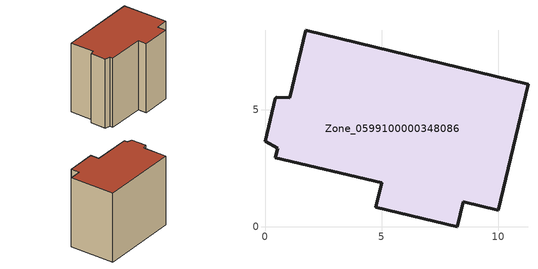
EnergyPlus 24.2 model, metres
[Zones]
Zone_0599100000348086
 floor ground (C_G): 1.07,5.53 1.74,8.41 11.27,6.11 9.99,0.7 8.49,1.06 8.24,0 4.75,0.83 5,1.88 0.45,2.96 0.54,3.36 0,3.65 0.43,5.49 0.48,5.54 z0
 wall outside (C_F): 0.43,5.49 0,3.65 0.54,3.36 0.45,2.96 5,1.88 4.75,0.83 8.24,0 8.49,1.06 9.99,0.7 11.27,6.11 1.74,8.41 1.07,5.53 0.48,5.54 0.43,5.49 z0:8.64
 roof outside (C_R): 1.07,5.53 0.48,5.54 0.43,5.49 0,3.65 0.54,3.36 0.45,2.96 5,1.88 4.75,0.83 8.24,0 8.49,1.06 9.99,0.7 11.27,6.11 1.74,8.41 z8.64
[BUILDING]
Pand.0599100000348086: North Axis=0; Terrain=City; Loads Convergence Tolerance Value=0.04; Temperature Convergence Tolerance Value=0.4; Solar Distribution=FullExterior; Maximum Number of Warmup Days=25; Minimum Number of Warmup Days=1
[Site:Location]
Rotterdam.The.Hague.AP_ZH_NLD Design_Conditions: Latitude=51.96; Longitude=4.45; Time Zone=1; Elevation=-4.5
[SITE:GROUNDTEMPERATURE:BUILDINGSURFACE]
18, 18, 18, 18, 18, 18, 18, 18, 18, 18, 18, 18
[MATERIAL] Thermal Absorptance=0.9; Solar Absorptance=0.7; Visible Absorptance=0.7
Name | Roughness | Thickness | Conductivity | Density | Specific Heat
G.TC.1992-2005 | MediumSmooth | 0.15 | 0.06 | 540 | 1210
F.TC.1992-2005 | Rough | 0.3 | 0.12 | 1920 | 840
R.TC.1992-2005 | MediumRough | 0.2 | 0.08 | 1500 | 1000
[CONSTRUCTION]
C_G: G.TC.1992-2005
C_F: F.TC.1992-2005
C_R: R.TC.1992-2005
[ZONE]
Zone_0599100000348086: Type=1; Multiplier=1; Ceiling Height=Autocalculate; Volume=Autocalculate; Floor Area=autocalculate; Part of Total Floor Area=Yes
[ZONEINFILTRATION:DESIGNFLOWRATE]
Infil_Zone_0599100000348086: Zone or ZoneList or Space or SpaceList=Zone_0599100000348086; Schedule=AlwaysOn; Design Flow Rate Calculation Method=Flow/Area; Flow Rate per Floor Area=0.0015; Constant Term Coefficient=1; Temperature Term Coefficient=0; Velocity Term Coefficient=0; Velocity Squared Term Coefficient=0
[HVACTEMPLATE:ZONE:IDEALLOADSAIRSYSTEM]
Zone_0599100000348086: Maximum Heating Supply Air Temperature=50; Minimum Cooling Supply Air Temperature=13; Maximum Heating Supply Air Humidity Ratio=0.0156; Minimum Cooling Supply Air Humidity Ratio=0.0077; Heating Limit=NoLimit; Cooling Limit=NoLimit; Dehumidification Control Type=ConstantSensibleHeatRatio; Cooling Sensible Heat Ratio=0.7; Dehumidification Setpoint=60; Humidification Control Type=None; Humidification Setpoint=30; Outdoor Air Method=None; Outdoor Air Flow Rate per Person=0.00944; Outdoor Air Flow Rate per Zone Floor Area=0; Outdoor Air Flow Rate per Zone=0; Demand Controlled Ventilation Type=None; Outdoor Air Economizer Type=NoEconomizer; Heat Recovery Type=None; Sensible Heat Recovery Effectiveness=0.7; Latent Heat Recovery Effectiveness=0.65
[ZONECONTROL:THERMOSTAT]
ThermostatControl_Zone_0599100000348086: Zone or ZoneList=Zone_0599100000348086; Control Type Schedule=DualSetpointControlType; Control 1=Thermostat_Zone_0599100000348086; Temperature Difference Between Cutout And Setpoint=0
[THERMOSTATSETPOINT:DUALSETPOINT]
Thermostat_Zone_0599100000348086: Heating Setpoint Temperature Schedule=HeatingSetpoint_Zone_0599100000348086; Cooling Setpoint Temperature Schedule=CoolingSetpoint_Zone_0599100000348086
[SCHEDULE:COMPACT]
HeatingSetpoint_Zone_0599100000348086: Through: 12/31, For: AllDays, Until: 24:00, 21
CoolingSetpoint_Zone_0599100000348086: Through: 12/31, For: AllDays, Until: 24:00, 24
DualSetpointControlType: Through: 12/31, For: AllDays, Until: 24:00, 4
AlwaysOn: Through: 12/31, For: AllDays, Until: 24:00, 1
